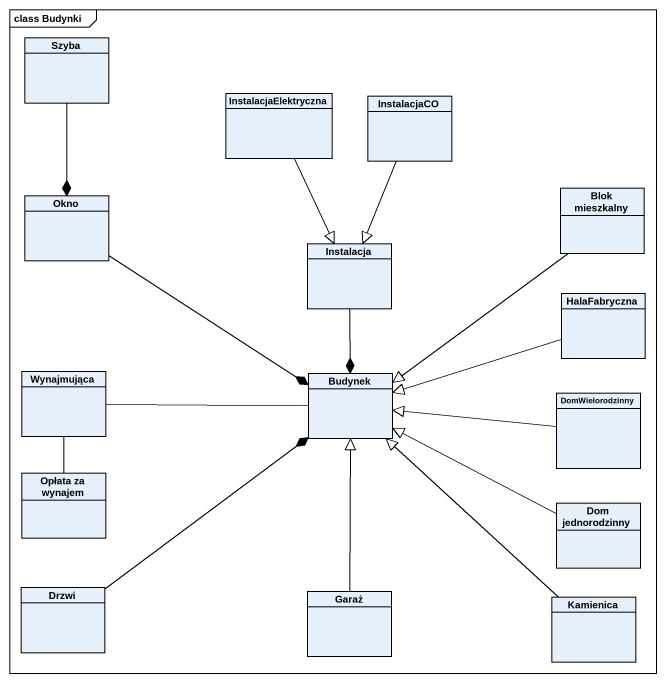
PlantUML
@startuml
mainframe class Budynki
hide circle
hide empty members
class Szyba
class InstalacjaElektryczna
class InstalacjaCO
class Okno
class "Blok mieszkalny" as Blok_mieszkalny
class Instalacja
class HalaFabryczna
class Wynajmująca
class Budynek
class DomWielorodzinny
class "Opłata za wynajem" as Opłata_za_wynajem
class "Dom jednorodzinny" as Dom_jednorodzinny
class Drzwi
class Garaż
class Kamienica
Szyba --* Okno
InstalacjaElektryczna --|> Instalacja
InstalacjaCO --|> Instalacja
Okno --* Budynek
Blok_mieszkalny --|> Budynek
Instalacja --* Budynek
HalaFabryczna -left-|> Budynek
Wynajmująca -right- Budynek
DomWielorodzinny -left-|> Budynek
Opłata_za_wynajem -up- Wynajmująca
Dom_jednorodzinny -left-|> Budynek
Drzwi -up-* Budynek
Garaż -up-|> Budynek
Kamienica -up-|> Budynek
@enduml
